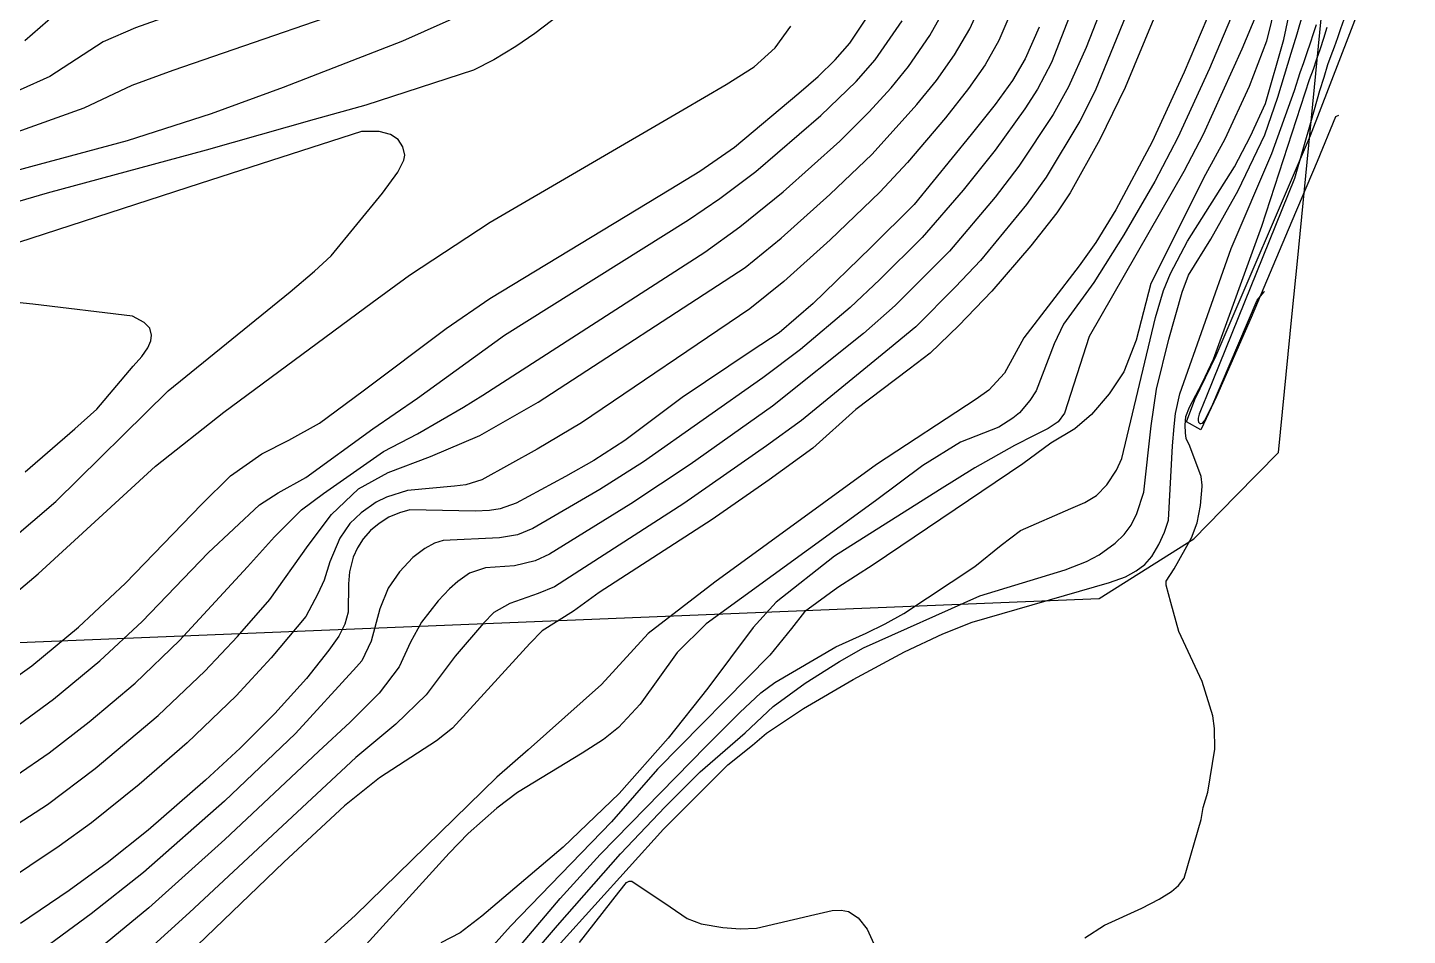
# Model space of a CAD drawing. Header units: metres. Extents: x 241192 to 243928, y 277833 to 281309.
# Drawn here: x 243735.2 to 243846.1, y 281012.4 to 281085.4 of the extents above; entities that cross this region are included whole.
import ezdxf

# ---------------------------------------------------------------- set-up
doc = ezdxf.new("R2010")
doc.units = ezdxf.units.M
for name, color, linetype in [('TERRAIN_BOUNDARY', 6, 'Continuous'), ('TERRAIN_CONTOUR_1M', 3, 'Continuous'), ('TERRAIN_CONTOUR_5M_SUPPLEMENT', 4, 'Continuous')]:
    doc.layers.add(name, color=color, linetype=linetype)

msp = doc.modelspace()

# ---------------------------------------------------------------- linework, layer by layer
at = {"layer": 'TERRAIN_BOUNDARY'}
msp.add_polyline3d([(243728.57, 281035.67, 0), (243821.35, 281039.45, 0), (243828.96, 281044.24, 0), (243832.35, 281047.7, 0), (243835.78, 281051.19, 0), (243836.87, 281062.37, 0), (243837.29, 281066.58, 0), (243841.03, 281104.74, 0), (243841.81, 281113.05, 0), (243844.55, 281142.37, 0), (243844.55, 281142.37, 0), (243846.14, 281158.7, 0)], dxfattribs=at)
at = {"layer": 'TERRAIN_CONTOUR_1M'}
for points in [[(243823.54, 281097.99, 49), (243817.53, 281082.54, 49), (243816.41, 281080.39, 49), (243815.38, 281078.81, 49), (243812.99, 281075.49, 49), (243810.43, 281072.27, 49), (243807.13, 281068.48, 49), (243803.73, 281065.09, 49), (243801.34, 281062.86, 49), (243797.36, 281059.46, 49), (243794.32, 281057.19, 49), (243784.72, 281050.44, 49), (243781.21, 281048.21, 49), (243775.84, 281045.07, 49), (243774.6, 281044.58, 49), (243773.15, 281044.33, 49), (243768.61, 281044.12, 49), (243767.93, 281043.91, 49), (243767.15, 281043.48, 49), (243766.19, 281042.76, 49), (243765.1, 281041.61, 49), (243764.2, 281040.28, 49), (243763.54, 281038.61, 49), (243762.84, 281036.02, 49), (243762.08, 281034.45, 49), (243761.65, 281033.96, 49), (243756.75, 281028.6, 49), (243751.04, 281023.16, 49), (243744.52, 281017.42, 49), (243740.31, 281014.1, 49), (243734.14, 281009.55, 49)], [(243825.32, 281096.55, 48), (243820.32, 281083.76, 48), (243818.89, 281080.59, 48), (243817.65, 281078.37, 48), (243814.91, 281074.2, 48), (243813, 281071.72, 48), (243809.32, 281067.37, 48), (243804.96, 281063, 48), (243802.4, 281060.77, 48), (243795.1, 281054.92, 48), (243788.49, 281050.24, 48), (243783.7, 281047.06, 48), (243777.17, 281043.02, 48), (243776.01, 281042.47, 48), (243774.35, 281042.07, 48), (243772.01, 281041.91, 48), (243770.75, 281041.49, 48), (243769.8, 281040.82, 48), (243769.12, 281040.23, 48), (243768.23, 281039.26, 48), (243766.89, 281037.54, 48), (243766, 281035.94, 48), (243765.08, 281033.97, 48), (243763.47, 281031.83, 48), (243761.15, 281029.52, 48), (243758.61, 281027.15, 48), (243751.06, 281020.07, 48), (243744.95, 281014.59, 48), (243736.27, 281007.42, 48)], [(243837.82, 281096.5, 41), (243834.82, 281084.27, 41), (243833.42, 281080.63, 41), (243831.47, 281076.38, 41), (243829.91, 281073.54, 41), (243825.51, 281064.77, 41), (243824.32, 281060.23, 41), (243823.34, 281057.69, 41), (243822.15, 281055.9, 41), (243820.75, 281054.24, 41), (243819.4, 281053.1, 41), (243817.47, 281051.95, 41), (243815.21, 281050.29, 41), (243803.2, 281042.16, 41), (243800.35, 281040.33, 41), (243797.68, 281038.38, 41), (243796.62, 281037.03, 41), (243794.89, 281034.91, 41), (243785.86, 281025.73, 41), (243782.16, 281021.49, 41), (243774.02, 281013.11, 41), (243766.85, 281005.09, 41)], [(243826.99, 281094.84, 47), (243821.04, 281080.26, 47), (243819.81, 281077.84, 47), (243817.1, 281073.32, 47), (243815.52, 281071.13, 47), (243811.81, 281066.63, 47), (243809.82, 281064.51, 47), (243806.61, 281061.3, 47), (243804.51, 281059.54, 47), (243797.42, 281053.76, 47), (243794.62, 281051.72, 47), (243787.97, 281047.09, 47), (243777.57, 281040.39, 47), (243776.27, 281039.86, 47), (243773.99, 281039.04, 47), (243772.69, 281038.32, 47), (243771.85, 281037.47, 47), (243769.58, 281034.81, 47), (243767.25, 281031.72, 47), (243764.82, 281029.36, 47), (243761.6, 281026.66, 47), (243748.24, 281014.22, 47), (243738.92, 281005.78, 47)], [(243828.05, 281091.65, 46), (243823.46, 281080.54, 46), (243821.42, 281076.36, 46), (243819.02, 281072.07, 46), (243817.95, 281070.47, 46), (243815.87, 281067.82, 46), (243812.72, 281064.15, 46), (243810.07, 281061.39, 46), (243807.76, 281059.19, 46), (243806.09, 281057.88, 46), (243801.8, 281054.65, 46), (243798.33, 281051.55, 46), (243794.83, 281049, 46), (243790.25, 281045.8, 46), (243781.17, 281039.94, 46), (243779.11, 281038.43, 46), (243776.58, 281036.85, 46), (243775.59, 281035.83, 46), (243769.38, 281029.02, 46), (243768.08, 281028.01, 46), (243763.49, 281025.03, 46), (243760.7, 281022.78, 46), (243755.82, 281018.25, 46), (243739.17, 281002.25, 46)], [(243728.57, 281017.57, 52), (243736.8, 281022.9, 52), (243740.64, 281025.79, 52), (243745.7, 281030.05, 52), (243749.47, 281033.62, 52), (243752.09, 281036.41, 52), (243754.68, 281039.37, 52), (243757.76, 281043.72, 52), (243759.65, 281046.2, 52), (243761.8, 281048.28, 52), (243764.21, 281049.58, 52), (243767.59, 281050.88, 52), (243771.56, 281052.57, 52), (243776.25, 281055.24, 52), (243792.9, 281066.06, 52), (243795.79, 281068.42, 52), (243799.71, 281071.94, 52), (243803.11, 281075.18, 52), (243806.7, 281079.16, 52), (243808.27, 281081.11, 52), (243809.72, 281083.17, 52), (243810.95, 281085.26, 52), (243812.07, 281087.7, 52)], [(243765.57, 281088.37, 54), (243746.9, 281081.9, 54), (243743.59, 281080.71, 54), (243739.72, 281078.88, 54), (243732.14, 281076.18, 54)], [(243814.43, 281086.94, 51), (243813.29, 281084.31, 51), (243812.2, 281082.37, 51), (243810.86, 281080.45, 51), (243809, 281078.09, 51), (243805.96, 281074.52, 51), (243803.72, 281072.13, 51), (243799.72, 281068.29, 51), (243796.02, 281064.93, 51), (243793.27, 281062.75, 51), (243779.73, 281053.59, 51), (243776.19, 281051.45, 51), (243771.73, 281048.99, 51), (243770.43, 281048.6, 51), (243769.53, 281048.49, 51), (243765.74, 281048.15, 51), (243764.07, 281047.61, 51), (243763.24, 281047.2, 51), (243762.02, 281046.34, 51), (243761.11, 281045.49, 51), (243760.3, 281044.31, 51), (243759.5, 281042.4, 51), (243759.06, 281040.93, 51), (243758.54, 281039.82, 51), (243757.59, 281038.02, 51), (243754.8, 281034.68, 51), (243751.99, 281031.63, 51), (243748.04, 281027.85, 51), (243744.19, 281024.51, 51), (243740.36, 281021.41, 51), (243737.75, 281019.55, 51), (243728.3, 281013.21, 51)], [(243778, 281086.41, 56), (243776, 281084.88, 56), (243774.45, 281083.82, 56), (243772.69, 281082.76, 56), (243771.05, 281081.92, 56), (243762.39, 281079.11, 56), (243758.25, 281077.96, 56), (243749.57, 281075.51, 56), (243736.78, 281072.03, 56), (243728.69, 281069.69, 56)], [(243734.28, 281025.23, 53), (243736.94, 281027.05, 53), (243740.16, 281029.55, 53), (243743.85, 281032.66, 53), (243747.43, 281036.07, 53), (243752.89, 281042, 53), (243755.06, 281044.4, 53), (243757.24, 281046.59, 53), (243759, 281047.89, 53), (243763.82, 281051.27, 53), (243766.55, 281052.7, 53), (243770.26, 281054.85, 53), (243771.8, 281055.8, 53), (243789.65, 281067.3, 53), (243792.48, 281069.33, 53), (243795.96, 281072.15, 53), (243800.5, 281076.23, 53), (243802.83, 281078.56, 53), (243804.63, 281080.5, 53), (243806.02, 281082.22, 53), (243807.75, 281084.73, 53), (243809.08, 281087.1, 53)], [(243738.06, 281086.97, 52), (243734.99, 281084.3, 52)], [(243830.46, 281087.12, 44), (243828.19, 281081.78, 44), (243825.61, 281076.16, 44), (243822.7, 281070.71, 44), (243821.09, 281068.08, 44), (243819.75, 281066.19, 44), (243815.31, 281060.41, 44), (243813.74, 281057.56, 44), (243812.5, 281056.2, 44), (243811.48, 281055.47, 44), (243803.46, 281050.24, 44), (243790.46, 281040.78, 44), (243785.11, 281036.65, 44), (243781.36, 281032.53, 44), (243775.45, 281027.28, 44), (243772.93, 281025.08, 44), (243761.54, 281013.97, 44), (243756.69, 281009.57, 44)], [(243832.51, 281087.44, 43), (243830.23, 281082.06, 43), (243827.69, 281076.52, 43), (243825.82, 281072.98, 43), (243823.34, 281068.69, 43), (243820.94, 281064.86, 43), (243818.5, 281061.5, 43), (243817.74, 281059.92, 43), (243816.3, 281056.15, 43), (243815.78, 281055.37, 43), (243814.95, 281054.37, 43), (243814.43, 281053.94, 43), (243813.3, 281053.24, 43), (243810.21, 281052.01, 43), (243807.19, 281050.15, 43), (243803.37, 281047.31, 43), (243789.77, 281037.43, 43), (243787.44, 281035.12, 43), (243784.47, 281030.95, 43), (243782.71, 281029.07, 43), (243781.52, 281028.11, 43), (243779.8, 281027.02, 43), (243774.6, 281023.86, 43), (243772.93, 281022.61, 43), (243770.64, 281020.57, 43), (243769.1, 281018.97, 43), (243762.17, 281011.35, 43)], [(243765.31, 280998.57, 39), (243777.8, 281013.17, 39), (243782.87, 281018.93, 39), (243786.48, 281022.71, 39), (243789.28, 281025.51, 39), (243792.9, 281028.66, 39), (243795.14, 281030.76, 39), (243797.73, 281032.65, 39), (243800.49, 281034.39, 39), (243802.42, 281035.48, 39), (243811.77, 281039.68, 39), (243818.63, 281041.77, 39), (243820.34, 281042.43, 39), (243821.35, 281042.96, 39), (243822.65, 281043.89, 39), (243823.36, 281044.59, 39), (243823.93, 281045.36, 39), (243824.38, 281046.28, 39), (243824.95, 281048.01, 39), (243825.53, 281053.33, 39), (243825.98, 281056.29, 39), (243826.96, 281060.3, 39), (243828.02, 281064.07, 39), (243828.53, 281065.44, 39), (243830.34, 281068.34, 39), (243832.54, 281072.25, 39), (243834.67, 281076.74, 39), (243835.73, 281079.75, 39), (243836.79, 281083.3, 39), (243837.28, 281084.86, 39), (243837.74, 281086.42, 39)], [(243834.01, 281086.42, 42), (243832.84, 281083.61, 42), (243829.73, 281076.75, 42), (243828.16, 281073.79, 42), (243820.55, 281060.53, 42), (243818.57, 281054.36, 42), (243818.05, 281053.66, 42), (243817.25, 281053.13, 42), (243816.12, 281052.57, 42), (243814.56, 281051.75, 42), (243811.36, 281049.97, 42), (243808.52, 281048.2, 42), (243800.09, 281042.87, 42), (243795.38, 281039.15, 42), (243793.53, 281037.13, 42), (243789.89, 281032.25, 42), (243786.71, 281028.22, 42), (243782.76, 281023.78, 42), (243778.26, 281019.46, 42), (243771.74, 281013.92, 42), (243769.99, 281012.57, 42), (243768.43, 281011.77, 42)], [(243746.39, 281086.23, 53), (243743.89, 281085.34, 53), (243741.28, 281084.22, 53), (243736.99, 281081.42, 53), (243727.44, 281077.13, 53)], [(243734.45, 281029.27, 54), (243737.29, 281031.37, 54), (243741.02, 281034.43, 54), (243744.43, 281037.6, 54), (243749.72, 281043.13, 54), (243753.86, 281046.98, 54), (243755.35, 281047.95, 54), (243757.57, 281049.19, 54), (243762.97, 281053.09, 54), (243766.55, 281055.56, 54), (243773.54, 281060.62, 54), (243788.35, 281069.89, 54), (243790.87, 281071.61, 54), (243793.76, 281073.79, 54), (243798.97, 281078.28, 54), (243801.81, 281081.03, 54), (243803.35, 281082.76, 54), (243805.53, 281085.91, 54)], [(243762.9, 281063.26, 56), (243765.92, 281065.46, 56), (243772.41, 281069.7, 56), (243787.88, 281078.73, 56), (243791.36, 281080.77, 56), (243793.61, 281082.21, 56), (243795.3, 281083.72, 56), (243796.57, 281085.47, 56)], [(243778.04, 281011.74, 38), (243786.33, 281020.9, 38), (243791.5, 281026.08, 38), (243793.5, 281027.67, 38), (243794.61, 281028.63, 38), (243797.6, 281030.62, 38), (243801.59, 281032.95, 38), (243805.72, 281035.16, 38), (243808.78, 281036.61, 38), (243811.15, 281037.54, 38), (243822.19, 281040.74, 38), (243823.47, 281041.2, 38), (243824.34, 281041.68, 38), (243825.04, 281042.2, 38), (243825.58, 281042.84, 38), (243826.15, 281043.79, 38), (243826.62, 281044.8, 38), (243826.92, 281045.74, 38), (243827.25, 281051.74, 38), (243827.39, 281053.29, 38), (243827.5, 281054.32, 38), (243827.83, 281055.92, 38), (243831.98, 281067.59, 38), (243835.24, 281075.23, 38), (243837.07, 281080.3, 38), (243837.53, 281081.75, 38), (243837.82, 281082.55, 38), (243838.09, 281083.35, 38), (243838.35, 281084.12, 38), (243838.6, 281084.87, 38), (243838.83, 281085.59, 38)], [(243820.21, 281012.17, 37), (243821.78, 281013.2, 37), (243824.79, 281014.55, 37), (243826.18, 281015.27, 37), (243827.16, 281015.89, 37), (243827.73, 281016.38, 37), (243828.18, 281016.97, 37), (243829.55, 281021.68, 37), (243829.73, 281022.65, 37), (243830.09, 281023.89, 37), (243830.66, 281027.35, 37), (243830.62, 281029, 37), (243830.49, 281030.03, 37), (243829.63, 281032.79, 37), (243827.76, 281036.79, 37), (243827.12, 281039.12, 37), (243826.74, 281040.53, 37), (243826.74, 281040.86, 37), (243827.38, 281041.83, 37), (243828.78, 281044.33, 37), (243829.24, 281045.53, 37), (243829.51, 281046.92, 37), (243829.65, 281048.46, 37), (243829.65, 281048.56, 37), (243829.55, 281049.27, 37), (243828.65, 281051.69, 37), (243828.36, 281052.31, 37), (243828.29, 281052.77, 37), (243828.26, 281053.38, 37), (243828.32, 281054.08, 37), (243828.62, 281054.83, 37), (243829.63, 281056.76, 37), (243830.55, 281058.69, 37), (243834.43, 281069.38, 37), (243838.28, 281081.19, 37), (243838.58, 281082, 37), (243838.87, 281082.83, 37), (243839.15, 281083.66, 37), (243839.42, 281084.51, 37), (243839.69, 281085.4, 37)], [(243841.03, 281086, 36), (243840.77, 281085.25, 36), (243840.51, 281084.52, 36), (243840.25, 281083.79, 36), (243839.99, 281083.07, 36), (243839.72, 281082.36, 36), (243839.41, 281081.35, 36), (243839.07, 281080.28, 36), (243838.4, 281077.88, 36), (243837.07, 281073.23, 36), (243830, 281055.72, 36), (243829.5, 281054.53, 36), (243829.41, 281054.28, 36), (243829.32, 281053.95, 36), (243829.31, 281053.76, 36), (243829.34, 281053.63, 36), (243829.45, 281053.52, 36), (243829.53, 281053.52, 36), (243829.67, 281053.56, 36), (243829.83, 281053.73, 36), (243830.42, 281054.88, 36), (243834.05, 281063.43, 36), (243834.62, 281064.12, 36), (243834.65, 281064.13, 36)], [(243746.5, 281056.16, 57), (243756.31, 281064.11, 57), (243758.28, 281065.77, 57), (243759.62, 281067.01, 57), (243763.74, 281072.03, 57), (243764.98, 281073.74, 57), (243765.47, 281074.69, 57), (243765.54, 281075.1, 57), (243765.39, 281075.77, 57), (243765.01, 281076.36, 57), (243764.39, 281076.77, 57), (243763.47, 281077.01, 57), (243762.05, 281077, 57), (243749.09, 281072.82, 57), (243719.84, 281063.33, 57)], [(243729.96, 281036.28, 56), (243736.05, 281041.45, 56), (243745.5, 281050.08, 56), (243750.98, 281054.44, 56), (243762.9, 281063.26, 56)], [(243735.01, 281049.65, 58), (243739.02, 281053.1, 58), (243740.78, 281054.68, 58), (243743.7, 281058.12, 58), (243744.4, 281058.91, 58), (243744.89, 281059.61, 58), (243745.11, 281060.17, 58), (243745.17, 281060.63, 58), (243745.04, 281061.18, 58), (243744.57, 281061.65, 58), (243743.64, 281062.14, 58), (243735.62, 281063.11, 58), (243734.34, 281063.25, 58)], [(243730.06, 281040.94, 57), (243737.48, 281047.24, 57), (243746.5, 281056.16, 57)], [(243779.57, 281011.8, 37), (243782.73, 281015.84, 37), (243783.35, 281016.63, 37), (243783.58, 281016.74, 37), (243783.78, 281016.72, 37), (243786.87, 281014.66, 37), (243788.23, 281013.74, 37), (243789.37, 281013.31, 37), (243791.09, 281013.01, 37), (243792.49, 281012.89, 37), (243793.8, 281012.94, 37), (243798.51, 281014.06, 37), (243799.89, 281014.36, 37), (243800.61, 281014.39, 37), (243801.21, 281014.28, 37), (243801.97, 281013.79, 37), (243802.72, 281012.87, 37), (243803.65, 281010.81, 37)]]:
    msp.add_polyline3d(points, dxfattribs=at)
at = {"layer": 'TERRAIN_CONTOUR_5M_SUPPLEMENT'}
for points in [[(243774.93, 281011.67, 40), (243778.03, 281015.33, 40), (243781.24, 281018.86, 40), (243789.75, 281027.57, 40), (243792.46, 281030.29, 40), (243794.16, 281031.87, 40), (243795.28, 281032.71, 40), (243800.2, 281035.56, 40), (243802.63, 281036.68, 40), (243804.16, 281037.43, 40), (243805.66, 281038.25, 40), (243811.37, 281042.04, 40), (243813.47, 281043.75, 40), (243815.04, 281044.93, 40), (243819.08, 281046.69, 40), (243820.21, 281047.16, 40), (243821.14, 281047.74, 40), (243821.98, 281048.59, 40), (243822.75, 281049.76, 40), (243823.18, 281050.72, 40), (243825.9, 281062.05, 40), (243826.53, 281064.21, 40), (243827.08, 281065.57, 40), (243828.45, 281068.18, 40), (243832.23, 281074.15, 40), (243833.53, 281076.63, 40), (243834.73, 281079.26, 40), (243836.21, 281084.4, 40), (243837.75, 281091.76, 40)], [(243840.61, 281078.29, 35), (243840.35, 281078.19, 35), (243838.89, 281074.6, 35), (243836.86, 281069.8, 35), (243833.59, 281062.05, 35), (243830.78, 281055.69, 35), (243829.53, 281053.02, 35), (243828.39, 281053.66, 35), (243829.05, 281055.45, 35), (243830.76, 281058.98, 35), (243838.35, 281076.69, 35), (243843.1, 281089, 35)], [(243770.82, 281086.7, 55), (243765.35, 281084.26, 55), (243755.76, 281080.54, 55), (243749.96, 281078.41, 55), (243743.21, 281076.24, 55), (243735.45, 281074.16, 55), (243732.39, 281073.32, 55)], [(243732.61, 281031.95, 55), (243735.54, 281034.05, 55), (243739.3, 281037.14, 55), (243743.07, 281040.68, 55), (243749.18, 281047.01, 55), (243751.53, 281049.31, 55), (243754.05, 281051.08, 55), (243756.2, 281052.19, 55), (243758.67, 281053.55, 55), (243762.19, 281056.15, 55), (243768.85, 281061.16, 55), (243772.36, 281063.57, 55), (243786.91, 281072.38, 55), (243789.26, 281073.82, 55), (243792.05, 281075.74, 55), (243797.21, 281080.08, 55), (243798.76, 281081.42, 55), (243800.14, 281082.77, 55), (243801.3, 281084.09, 55), (243803.41, 281087.23, 55)], [(243816.53, 281085.4, 50), (243815.41, 281082.83, 50), (243814.39, 281081.09, 50), (243813.01, 281079.18, 50), (243811.06, 281076.75, 50), (243806.48, 281071.14, 50), (243803.01, 281067.68, 50), (243798.36, 281063.17, 50), (243795.62, 281060.82, 50), (243793.46, 281059.4, 50), (243787.84, 281055.62, 50), (243783.23, 281052.15, 50), (243780.72, 281050.55, 50), (243778.45, 281049.27, 50), (243774.5, 281047.11, 50), (243773.21, 281046.66, 50), (243772.34, 281046.53, 50), (243771.18, 281046.47, 50), (243765.94, 281046.57, 50), (243765.12, 281046.35, 50), (243764.26, 281045.98, 50), (243763.48, 281045.49, 50), (243762.78, 281044.91, 50), (243762.19, 281044.25, 50), (243761.73, 281043.54, 50), (243761.39, 281042.79, 50), (243761.08, 281041.6, 50), (243761.02, 281040.63, 50), (243760.97, 281038.35, 50), (243760.72, 281037.39, 50), (243760.24, 281036.43, 50), (243759.42, 281035.29, 50), (243757.62, 281033.03, 50), (243755.09, 281030.22, 50), (243752.29, 281027.43, 50), (243749.5, 281024.85, 50), (243744.9, 281020.83, 50), (243741.62, 281018.21, 50), (243738.56, 281015.97, 50), (243734.65, 281013.32, 50)]]:
    msp.add_polyline3d(points, dxfattribs=at)

doc.saveas('drawing.dxf')
